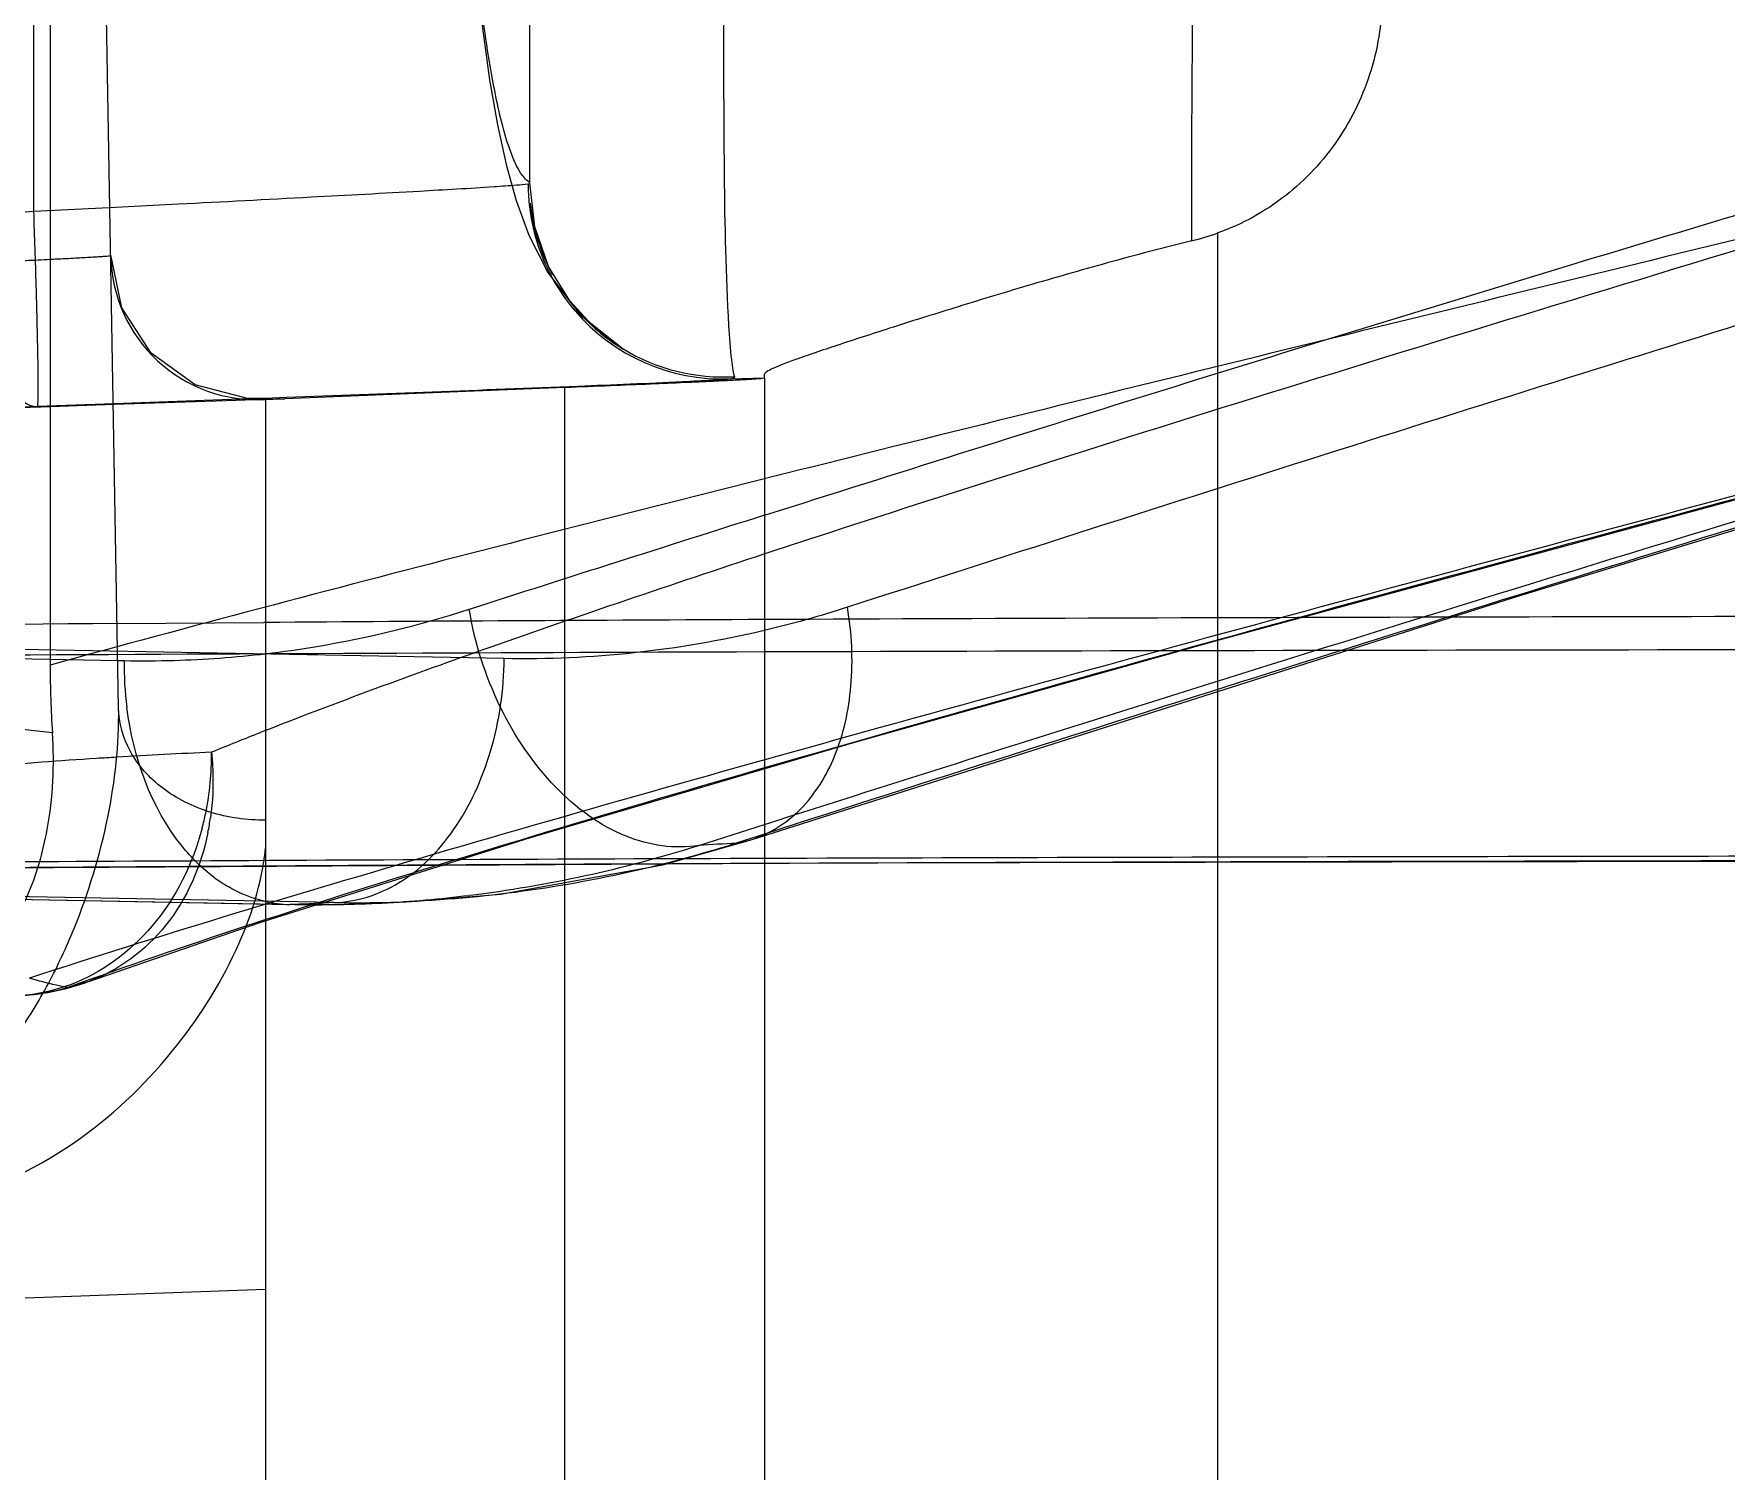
# Model space of a CAD drawing. Header units: millimetres. Extents: x 29875 to 31218, y -21313 to -20364.
# Drawn here: x 30570.193 to 30573.73, y -21048.093 to -21045.088 of the extents above; entities that cross this region are included whole.
import ezdxf

# ---------------------------------------------------------------- set-up
doc = ezdxf.new("R2010")
doc.units = ezdxf.units.MM
doc.header["$LTSCALE"] = 8
doc.layers.add('Cav-cor', color=30, linetype='Continuous')
doc.layers.add('WT', color=4, linetype='Continuous')

# ---------------------------------------------------------------- blocks, each defined once
blk = doc.blocks.new('20160903.150408')
at = {"layer": 'Cav-cor', "color": 241}
for p, q in [((-57.45, 24.7358), (-57.5482, 30.3631)), ((-57.5931, 27.4388), (-57.5931, 24.8254)), ((-57.6272, 25.7742), (-57.6272, 26.2249)), ((-56.5906, 25.8334), (-56.5906, 26.1906)), ((-56.5906, 25.8334), (-56.592, 25.8354)), ((-57.4699, 25.7821), (-57.325, 25.7895)), ((-57.6272, 25.7742), (-57.4699, 25.7821)), ((-55.1523, 18.6607), (-55.1523, 25.7288)), ((-56.3957, 25.4863), (-56.3966, 25.4868)), ((-56.1, 25.4253), (-56.1, 25.4333)), ((-56.5171, 25.4054), (-57.1024, 25.382)), ((-56.5171, 20.5472), (-56.5171, 25.4054)), ((-56.1733, 25.4237), (-56.1, 25.426)), ((-56.1, 25.4253), (-56.1, 20.6407)), ((-57.6119, 25.3646), (-58.0797, 25.3485)), ((-57.6194, 25.3665), (-57.4596, 25.3722)), ((-57.4594, 25.3699), (-57.6119, 25.3646)), ((-57.4596, 25.3722), (-57.1962, 25.3817)), ((-57.2041, 25.3785), (-57.4594, 25.3699)), ((-57.1495, 25.3803), (-57.2041, 25.3785)), ((-57.1962, 25.3817), (-57.1596, 25.3831)), ((-57.1802, 25.3807), (-57.1495, 25.3803)), ((-57.1596, 25.3831), (-57.1444, 25.3836)), ((-57.1496, 25.3803), (-57.1024, 25.382)), ((-57.1444, 25.3836), (-57.0984, 25.3853)), ((-57.1428, 25.3828), (-57.1428, 20.9807)), ((-57.1024, 25.382), (-57.1404, 25.3809)), ((-55.1575, 24.8763), (-53.674, 25.2794)), ((-56.1, 25.1388), (-56.0175, 25.1649)), ((-57.4534, 24.9123), (-57.1466, 24.9145)), ((-58.1617, 24.8487), (-57.4517, 24.835)), ((-57.4517, 24.835), (-57.4385, 24.8348)), ((-56.2371, 24.4485), (-56.1327, 24.4819)), ((-56.1327, 24.4819), (-56.1, 24.4923)), ((-56.1268, 24.4633), (-56.1594, 24.4528)), ((-56.1594, 24.4528), (-56.1261, 24.461)), ((-56.1, 24.472), (-56.1268, 24.4633)), ((-56.1261, 24.461), (-56.126, 24.461)), ((-57.8238, 24.4012), (-55.9546, 24.4118)), ((-55.9546, 24.4118), (-53.0362, 24.4178)), ((-57.9119, 24.3404), (-57.0924, 24.3249)), ((-57.8056, 24.3388), (-57.0823, 24.3249)), ((-57.0823, 24.3249), (-57.0924, 24.3249)), ((-56.8999, 24.328), (-56.8264, 24.3318)), ((-57.5126, 24.164), (-57.5562, 24.1512)), ((-57.5123, 24.1641), (-57.5126, 24.164)), ((-59.0629, 23.4508), (-57.1428, 23.5207))]:
    blk.add_line(p, q, dxfattribs=at)
for points in [[(-56.7238, 26.5205), (-56.7165, 26.4238), (-56.7036, 26.281), (-56.6896, 26.1567), (-56.6746, 26.0488), (-56.6583, 25.9549), (-56.6402, 25.8721), (-56.6194, 25.7969), (-56.5926, 25.7238), (-56.553, 25.6459), (-56.4866, 25.5591), (-56.3957, 25.4863)], [(-56.3966, 25.4868), (-56.4538, 25.5291), (-56.5073, 25.5866), (-56.5512, 25.6587), (-56.5802, 25.7417), (-56.5906, 25.8334)], [(-56.126, 24.461), (-54.5368, 24.9663), (-52.9706, 25.4445), (-51.689, 25.8137)], [(-57.1428, 25.3828), (-57.1804, 25.383), (-57.2901, 25.4111), (-57.382, 25.4772), (-57.4436, 25.5721), (-57.4665, 25.683)], [(-57.5123, 24.1641), (-57.1573, 24.2866), (-56.5893, 24.4652), (-55.916, 24.663), (-55.1575, 24.8763)], [(-56.8271, 24.3318), (-56.6521, 24.3462), (-56.3126, 24.4078), (-56.1261, 24.461)], [(-57.0924, 24.3249), (-56.9624, 24.3255), (-56.8997, 24.328)]]:
    blk.add_lwpolyline(points, dxfattribs=at)
for centre, radius, start, end in [((-56.1885, 25.8319), 0.4057, 180.0579, 186.1592), ((-56.1796, 25.8328), 0.4146, 186.1612, 197.124), ((-56.1849, 25.8346), 0.4071, 186.1592, 208.3142), ((-60.8267, 75.4), 49.7289, 273.35424, 273.68887), ((-55.3429, 26.2632), 0.5673, 283.8619, 289.6257), ((-57.1605, 25.6861), 0.306, 181, 273.3046), ((-56.1886, 25.83), 0.4052, 197.1244, 208.2985), ((-56.1838, 25.8327), 0.4108, 208.3142, 220.4794), ((-56.1872, 25.8296), 0.4061, 220.4896, 271.9648), ((-56.1849, 25.8346), 0.4071, 220.4794, 238.6735), ((-56.185, 25.8352), 0.4076, 238.865, 273.1803), ((-64.1098, 215.9943), 190.7379, 272.106622, 272.289632), ((-63.3864, 186.4148), 161.1516, 271.865215, 272.050857), ((0.1635, -152.3658), 186.208, 107.58701, 107.786332), ((-42.8804, -15.0364), 42.2172, 108.10457, 108.25074), ((-54.8854, -314.866), 339.7879, 90.433017, 90.710843), ((-54.0712, -417.8332), 442.7584, 90.262833, 90.397971), ((-52.7569, -734.0863), 759.0142, 90.0182477, 90.2525376), ((-73.1127, -819.8967), 844.8962, 88.8831239, 89.0456884), ((-64.7342, -38.1445), 63.2334, 83.511252, 84.810857), ((-56.7168, 24.8276), 0.7218, 179.4306, 187.2094), ((-57.3961, 26.9947), 2.1603, 268.8733, 271.6456), ((-57.3968, 27.0124), 2.1781, 271.6518, 276.697), ((-55.4831, 24.8255), 2.11, 180.0018, 183.8518), ((-53.95, 16.5634), 8.7299, 111.53137, 112.25203), ((-56.4815, 8.1359), 16.5255, 92.68565, 93.37359), ((-57.8542, 24.6361), 0.5984, 348.3801, 0.6826), ((-57.8323, 24.6319), 0.5761, 345.1589, 348.3539), ((-57.7753, 24.5791), 0.5224, 348.5625, 351.9919), ((-57.0467, 27.0141), 2.6903, 277.0393, 287.5141), ((-54.6382, -3.5575), 28.0516, 93.10866, 93.2675), ((-73.4591, -820.3939), 844.8832, 88.8837715, 89.0463383), ((-57.0629, 24.6326), 0.3132, 233.0522, 239.9321), ((-57.0373, 26.945), 2.6206, 273.0087, 277.021), ((-57.0869, 24.5772), 0.2524, 256.9624, 268.7482), ((-55.2709, -11.044), 35.4152, 92.79898, 92.93193), ((-57.0359, 26.9204), 2.5959, 268.9741, 273.0023), ((-56.9547, 26.8981), 2.5695, 268.9833, 272.8461), ((-57.6877, 24.6462), 0.513, 272.4514, 289.9546), ((-57.6892, 24.6377), 0.5043, 270.2388, 285.2848)]:
    blk.add_arc(centre, radius, start, end, dxfattribs=at)
for points, knots in [([(-57.1256, 26.991), (-57.6477, 26.9488), (-58.6892, 26.8179), (-60.2439, 26.572), (-61.7988, 26.3185), (-62.8366, 26.1562), (-63.3559, 26.0781)], [0, 0, 0, 0, 0.249527, 0.499628, 0.749864, 1, 1, 1, 1]), ([(-56.592, 25.8354), (-56.5995, 25.84), (-56.6137, 25.8582), (-56.6401, 25.9173), (-56.6682, 26.0362), (-56.6973, 26.2299), (-56.7117, 26.383), (-56.7187, 26.4712)], [0, 0, 0, 0, 0.040274, 0.101753, 0.297098, 0.595036, 1, 1, 1, 1]), ([(-55.207, 25.7124), (-55.2071, 25.7565), (-55.2072, 25.989), (-55.205, 26.2214), (-55.2027, 26.4098)], [0, 0, 0, 0, 0.189673, 1, 1, 1, 1]), ([(-56.1744, 25.5348), (-56.1807, 25.6401), (-56.1858, 25.9219), (-56.1851, 26.2036), (-56.1837, 26.3798)], [0, 0, 0, 0, 0.374426, 1, 1, 1, 1]), ([(-54.8087, 26.2294), (-54.8087, 26.1757), (-54.8246, 26.0675), (-54.8947, 25.9198), (-55.006, 25.7999), (-55.1018, 25.7469), (-55.1523, 25.7288)], [0, 0, 0, 0, 0.250156, 0.500255, 0.750186, 1, 1, 1, 1]), ([(-56.0175, 25.1649), (-55.4843, 25.3336), (-54.4175, 25.6654), (-53.3459, 25.9821), (-52.8089, 26.1339)], [0, 0, 0, 0, 0.500531, 1, 1, 1, 1]), ([(-52.064, 26.1369), (-52.7107, 25.9509), (-54.0007, 25.5615), (-55.2848, 25.1536), (-55.9266, 24.9463)], [0, 0, 0, 0, 0.499441, 1, 1, 1, 1]), ([(-57.325, 25.7895), (-57.2326, 25.7942), (-57.0646, 25.8029), (-56.8446, 25.815), (-56.7015, 25.8231), (-56.6259, 25.8286), (-56.6022, 25.8303), (-56.5942, 25.8315)], [0, 0, 0, 0, 0.379202, 0.689432, 0.902778, 0.966699, 1, 1, 1, 1]), ([(-56.5942, 25.8315), (-56.5937, 25.8315), (-56.5924, 25.8317), (-56.5906, 25.8325), (-56.5906, 25.8334)], [0, 0, 0, 0, 0.381622, 1, 1, 1, 1]), ([(-57.6194, 25.3665), (-57.6187, 25.3667), (-57.6191, 25.3706), (-57.618, 25.3756), (-57.6182, 25.386), (-57.6179, 25.3992), (-57.618, 25.4164), (-57.6182, 25.4458), (-57.619, 25.4902), (-57.6203, 25.5511), (-57.6222, 25.6208), (-57.6245, 25.6961), (-57.6263, 25.7479), (-57.6272, 25.7742)], [0, 0, 0, 0, 0.00546, 0.020343, 0.0445, 0.077686, 0.119642, 0.170091, 0.294374, 0.445671, 0.618788, 0.806442, 1, 1, 1, 1]), ([(-53.806, 25.7787), (-54.482, 25.6145), (-55.7467, 25.306), (-57.0086, 24.9858), (-57.5931, 24.8254)], [0, 0, 0, 0, 0.534431, 1, 1, 1, 1]), ([(-53.806, 25.7721), (-54.1865, 25.6574), (-54.919, 25.4346), (-55.6495, 25.205), (-55.9994, 25.0906)], [0, 0, 0, 0, 0.519057, 1, 1, 1, 1]), ([(-51.9813, 25.732), (-52.6717, 25.5369), (-54.0474, 25.1255), (-55.4163, 24.6922), (-56.1, 24.472)], [0, 0, 0, 0, 0.499709, 1, 1, 1, 1]), ([(-57.4665, 25.6808), (-57.4664, 25.6803), (-57.4691, 25.6807), (-57.4719, 25.6798), (-57.4787, 25.6796), (-57.4871, 25.6789), (-57.4983, 25.6782), (-57.5177, 25.6771), (-57.5475, 25.6754), (-57.5894, 25.6732), (-57.6389, 25.6708), (-57.6951, 25.668), (-57.7346, 25.6661), (-57.7553, 25.6651)], [0, 0, 0, 0, 0.00444, 0.017483, 0.039114, 0.069236, 0.107689, 0.154302, 0.271018, 0.417095, 0.58961, 0.785234, 1, 1, 1, 1]), ([(-55.207, 25.7124), (-55.2661, 25.6978), (-55.3813, 25.6674), (-55.547, 25.6199), (-55.6985, 25.5738), (-55.8309, 25.5321), (-55.9274, 25.5008), (-55.9916, 25.4793), (-56.0292, 25.4662), (-56.0585, 25.4555), (-56.0806, 25.4465), (-56.0928, 25.4403), (-56.1, 25.4355), (-56.1, 25.4333)], [0, 0, 0, 0, 0.195111, 0.381114, 0.551775, 0.701716, 0.825639, 0.876265, 0.918675, 0.952429, 0.977181, 0.992873, 1, 1, 1, 1]), ([(-57.6119, 25.3646), (-57.655, 25.3629), (-57.7016, 25.4271), (-57.7281, 25.497), (-57.7473, 25.569), (-57.7539, 25.626), (-57.7553, 25.6651)], [0, 0, 0, 0, 0.36937, 0.509642, 0.665012, 1, 1, 1, 1]), ([(-56.1624, 25.4282), (-56.1639, 25.4325), (-56.1662, 25.4443), (-56.1709, 25.4797), (-56.1729, 25.511), (-56.1744, 25.5348)], [0, 0, 0, 0, 0.125824, 0.333752, 1, 1, 1, 1]), ([(-56.1, 24.4923), (-55.8165, 24.5829), (-54.6824, 24.9423), (-53.5445, 25.2899), (-52.6873, 25.5368)], [0, 0, 0, 0, 0.250178, 1, 1, 1, 1]), ([(-56.1, 25.4253), (-56.1, 25.4248), (-56.1035, 25.4251), (-56.1074, 25.4239), (-56.1165, 25.4236), (-56.128, 25.4226), (-56.1432, 25.4218), (-56.1699, 25.4203), (-56.2114, 25.4183), (-56.2707, 25.4156), (-56.3424, 25.4125), (-56.4259, 25.409), (-56.4855, 25.4066), (-56.5171, 25.4054)], [0, 0, 0, 0, 0.004218, 0.016447, 0.036714, 0.064987, 0.10123, 0.145401, 0.257201, 0.399631, 0.571862, 0.772546, 1, 1, 1, 1]), ([(-56.4896, 25.4087), (-56.4171, 25.4116), (-56.3229, 25.4154), (-56.2175, 25.4209), (-56.1845, 25.4226), (-56.1733, 25.4237)], [0, 0, 0, 0, 0.687031, 0.892841, 1, 1, 1, 1]), ([(-56.1733, 25.4237), (-56.1715, 25.4239), (-56.1682, 25.4241), (-56.1616, 25.4261), (-56.1624, 25.4282)], [0, 0, 0, 0, 0.433588, 1, 1, 1, 1]), ([(-53.6743, 25.286), (-54.4029, 25.0913), (-55.4543, 24.8101), (-56.7749, 24.4375), (-57.3664, 24.2588), (-57.6363, 24.171)], [0, 0, 0, 0, 0.549669, 0.793203, 1, 1, 1, 1]), ([(-53.674, 25.2795), (-54.0528, 25.178), (-54.7883, 24.9794), (-55.836, 24.6888), (-56.7532, 24.4201), (-57.3112, 24.2402), (-57.5562, 24.1512)], [0, 0, 0, 0, 0.290907, 0.565208, 0.806597, 1, 1, 1, 1]), ([(-56.1018, 25.057), (-56.2931, 24.9939), (-56.6457, 24.8748), (-56.9952, 24.7468), (-57.154, 24.6842)], [0, 0, 0, 0, 0.54136, 1, 1, 1, 1]), ([(-57.1428, 24.8492), (-57.1069, 24.8534), (-56.963, 24.8739), (-56.8212, 24.9086), (-56.7172, 24.942)], [0, 0, 0, 0, 0.248402, 1, 1, 1, 1]), ([(-56.2371, 24.4485), (-56.2874, 24.4398), (-56.4036, 24.4583), (-56.55, 24.5689), (-56.6627, 24.7365), (-56.7056, 24.8716), (-56.7172, 24.942)], [0, 0, 0, 0, 0.204006, 0.442764, 0.714895, 1, 1, 1, 1]), ([(-55.9266, 24.9463), (-55.9849, 24.9275), (-56.2185, 24.8621), (-56.463, 24.8354), (-56.6441, 24.8389)], [0, 0, 0, 0, 0.253079, 1, 1, 1, 1]), ([(-56.126, 24.461), (-56.0883, 24.4732), (-56.0148, 24.5207), (-55.9439, 24.638), (-55.9121, 24.7858), (-55.9176, 24.892), (-55.9266, 24.9463)], [0, 0, 0, 0, 0.210057, 0.443074, 0.708382, 1, 1, 1, 1]), ([(-52.3096, 24.8586), (-53.5925, 24.8579), (-56.0422, 24.8559), (-59.4532, 24.837), (-61.9779, 24.8035), (-63.6787, 24.7629), (-64.7136, 24.7291), (-65.6057, 24.6904), (-66.3686, 24.6479), (-67.0108, 24.6022), (-67.4713, 24.5599), (-67.7803, 24.5238), (-67.9682, 24.498), (-68.1268, 24.4719), (-68.2563, 24.4459), (-68.3567, 24.4197), (-68.4219, 24.3969), (-68.4586, 24.3768), (-68.4793, 24.3618), (-68.4892, 24.3446), (-68.4878, 24.3351)], [0, 0, 0, 0, 0.237167, 0.452845, 0.630556, 0.703913, 0.767354, 0.821971, 0.868961, 0.908615, 0.940974, 0.954442, 0.966121, 0.976022, 0.984158, 0.990536, 0.995187, 0.996891, 0.998214, 1, 1, 1, 1]), ([(-57.0003, 24.329), (-56.9532, 24.3299), (-56.8525, 24.3628), (-56.7375, 24.4817), (-56.6627, 24.6473), (-56.6447, 24.7737), (-56.6441, 24.8389)], [0, 0, 0, 0, 0.208114, 0.443643, 0.71175, 1, 1, 1, 1]), ([(-57.8716, 23.8806), (-57.7868, 23.9078), (-57.6851, 24.01), (-57.5952, 24.1576), (-57.5249, 24.3093), (-57.4666, 24.5012), (-57.4486, 24.6593), (-57.45, 24.7358)], [0, 0, 0, 0, 0.268165, 0.398212, 0.52518, 0.769504, 1, 1, 1, 1]), ([(-57.1428, 24.5012), (-57.182, 24.5008), (-57.2589, 24.5117), (-57.3598, 24.5609), (-57.4307, 24.6388), (-57.4494, 24.7045), (-57.45, 24.7358)], [0, 0, 0, 0, 0.276841, 0.53913, 0.778499, 1, 1, 1, 1]), ([(-57.2512, 24.3823), (-57.2756, 24.4006), (-57.3723, 24.4965), (-57.4198, 24.6334), (-57.4329, 24.737)], [0, 0, 0, 0, 0.225949, 1, 1, 1, 1]), ([(-57.7933, 24.1762), (-57.7743, 24.1841), (-57.7405, 24.2035), (-57.6853, 24.2574), (-57.632, 24.3497), (-57.5894, 24.4991), (-57.5838, 24.6166), (-57.5883, 24.6838)], [0, 0, 0, 0, 0.106212, 0.199427, 0.397754, 0.650562, 1, 1, 1, 1]), ([(-57.6108, 24.6221), (-57.6507, 24.619), (-57.7194, 24.613), (-57.7983, 24.6035), (-57.8442, 24.5955), (-57.8663, 24.5897), (-57.8795, 24.5852), (-57.886, 24.5797), (-57.886, 24.5773)], [0, 0, 0, 0, 0.42632, 0.734729, 0.844156, 0.923777, 0.974345, 1, 1, 1, 1]), ([(-57.454, 24.6327), (-57.4681, 24.6319), (-57.5204, 24.6287), (-57.5726, 24.6251), (-57.6108, 24.6221)], [0, 0, 0, 0, 0.269949, 1, 1, 1, 1]), ([(-57.2559, 24.6432), (-57.2547, 24.6317), (-57.2513, 24.5862), (-57.2533, 24.5402), (-57.2581, 24.5063)], [0, 0, 0, 0, 0.252834, 1, 1, 1, 1]), ([(-57.2754, 24.4843), (-57.295, 24.4104), (-57.3619, 24.2733), (-57.4863, 24.1811), (-57.5527, 24.1566)], [0, 0, 0, 0, 0.519242, 1, 1, 1, 1]), ([(-57.8268, 23.7038), (-57.7261, 23.7233), (-57.5417, 23.8081), (-57.3366, 24.0031), (-57.1992, 24.2159), (-57.1506, 24.3693), (-57.1428, 24.4426)], [0, 0, 0, 0, 0.289943, 0.554494, 0.791622, 1, 1, 1, 1]), ([(-57.2634, 24.4755), (-57.2775, 24.4057), (-57.3334, 24.2737), (-57.4502, 24.1868), (-57.5123, 24.1641)], [0, 0, 0, 0, 0.51846, 1, 1, 1, 1]), ([(-56.1594, 24.4528), (-56.2139, 24.4356), (-56.4318, 24.3741), (-56.6575, 24.3402), (-56.8264, 24.3318)], [0, 0, 0, 0, 0.252617, 1, 1, 1, 1]), ([(-52.2832, 24.4273), (-53.1773, 24.4267), (-54.9293, 24.4253), (-57.4508, 24.4169), (-59.7427, 24.3984), (-61.7302, 24.3702), (-63.3979, 24.3316), (-64.7645, 24.2824), (-65.8631, 24.2253), (-66.6254, 24.1701), (-67.1185, 24.121), (-67.402, 24.0861), (-67.6024, 24.055), (-67.7339, 24.029), (-67.8114, 24.0108), (-67.8746, 23.9926), (-67.9238, 23.9747), (-67.9585, 23.9566), (-67.9812, 23.9389), (-67.9886, 23.9154), (-67.9737, 23.8943), (-67.9467, 23.8773), (-67.9055, 23.8597), (-67.8495, 23.8425), (-67.7782, 23.8253), (-67.6915, 23.8083), (-67.546, 23.7847), (-67.3303, 23.7572), (-67.0371, 23.727), (-66.7058, 23.6982), (-66.3472, 23.6711), (-65.9712, 23.6454), (-65.7159, 23.6293), (-65.587, 23.6214)], [0, 0, 0, 0, 0.147494, 0.289001, 0.415963, 0.525575, 0.616906, 0.691132, 0.751154, 0.798367, 0.817198, 0.832892, 0.845485, 0.850627, 0.855003, 0.858617, 0.861477, 0.863609, 0.865083, 0.866127, 0.86728, 0.868989, 0.871418, 0.874628, 0.87865, 0.883504, 0.889202, 0.902954, 0.919364, 0.937837, 0.957799, 0.978699, 1, 1, 1, 1]), ([(-67.083, 23.8151), (-67.1213, 23.8226), (-67.1744, 23.834), (-67.2385, 23.853), (-67.2737, 23.8661), (-67.3005, 23.8793), (-67.319, 23.8926), (-67.33, 23.907), (-67.3306, 23.9234), (-67.3206, 23.9381), (-67.2936, 23.959), (-67.2371, 23.9825), (-67.1453, 24.0091), (-67.0206, 24.0358), (-66.8633, 24.0627), (-66.6734, 24.0892), (-66.4509, 24.1155), (-66.0891, 24.1519), (-65.5549, 24.1945), (-64.8136, 24.24), (-63.9321, 24.282), (-62.8939, 24.3191), (-61.6793, 24.3505), (-60.2765, 24.3757), (-58.6848, 24.3951), (-56.2506, 24.4136), (-54.3477, 24.4167), (-53.0369, 24.4179)], [0, 0, 0, 0, 0.008015, 0.011144, 0.013707, 0.015726, 0.017246, 0.018366, 0.019306, 0.020398, 0.02187, 0.026275, 0.032808, 0.041522, 0.052436, 0.065556, 0.080885, 0.098429, 0.14019, 0.190893, 0.25087, 0.321354, 0.404147, 0.500297, 0.60937, 0.730916, 1, 1, 1, 1]), ([(-57.1438, 24.3313), (-57.1503, 24.3328), (-57.1767, 24.34), (-57.202, 24.3512), (-57.2198, 24.3616)], [0, 0, 0, 0, 0.245545, 1, 1, 1, 1]), ([(-57.5562, 24.1512), (-57.5642, 24.1528), (-57.5911, 24.1584), (-57.6179, 24.165), (-57.6363, 24.171)], [0, 0, 0, 0, 0.294907, 1, 1, 1, 1])]:
    blk.add_open_spline(points, degree=3, knots=knots, dxfattribs=at)
blk.add_open_spline([(-57.5527, 24.1566), (-57.5887, 24.1432), (-57.6273, 24.1353), (-57.6657, 24.1337)], degree=3, dxfattribs=at)

msp = doc.modelspace()

# ---------------------------------------------------------------- block references
at = {"layer": 'WT'}
msp.add_blockref('20160903.150408', (30627.8198, -21071.2329), dxfattribs=at)

doc.saveas('drawing.dxf')
